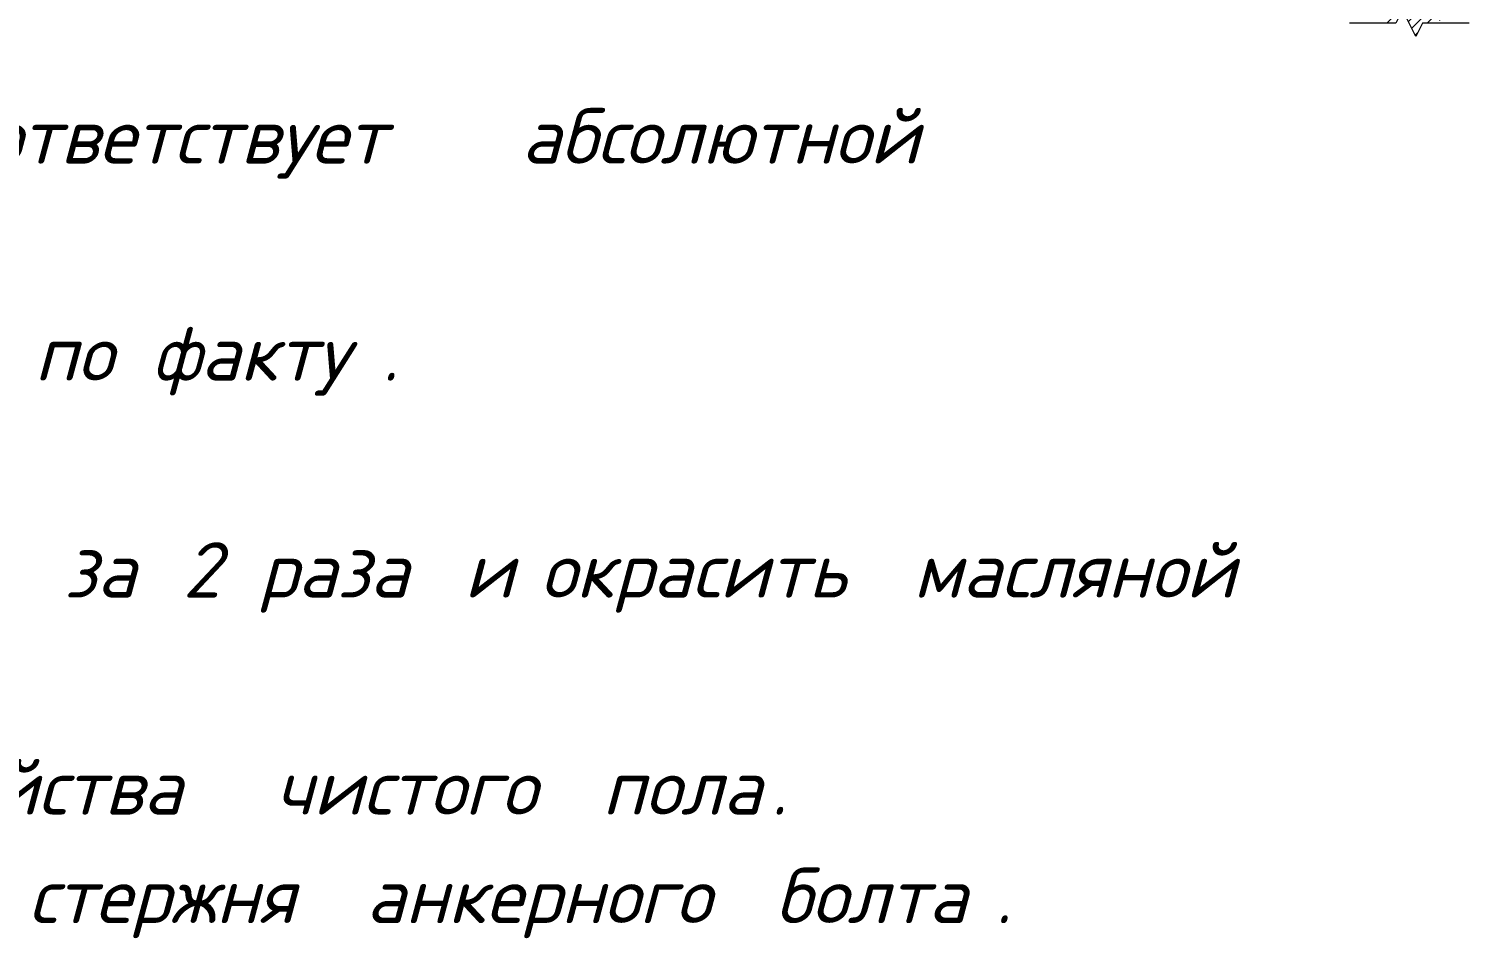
# Model space of a CAD drawing. Header units: millimetres. Extents: x 1525 to 46824, y -520 to 14115.
# Drawn here: x 14143 to 20638, y -427 to 3675 of the extents above; entities that cross this region are included whole.
import ezdxf

# ---------------------------------------------------------------- set-up
doc = ezdxf.new("R2010")
doc.units = ezdxf.units.MM
for name, color, linetype, lineweight in [('A-DETL-GENF-1', 7, 'Continuous', 5), ('A-WALL-PATT-1', 7, 'Continuous', 5), ('G-ANNO-TEXT', 7, 'Continuous', 9)]:
    doc.layers.add(name, color=color, linetype=linetype, lineweight=lineweight)
doc.styles.add('ISOCPEUR_I', font='isocpeui.ttf', dxfattribs={"height": 250})

# ---------------------------------------------------------------- blocks, each defined once
blk = doc.blocks.new('DET_L_Линия разрыва1 - М20-27084429-АР1_1_Ф-11 и Ф-11_1_2-3 эт_ - зависимый')
at = {"layer": 'A-DETL-GENF-1'}
for p, q in [((-17.2, 3761), (-47.2, 3701)), ((42.8, 3641), (-17.2, 3761)), ((-47.2, 3701), (-257.2, 3701)), ((72.8, 3701), (42.8, 3641)), ((282.8, 3701), (72.8, 3701))]:
    blk.add_line(p, q, dxfattribs=at)

msp = doc.modelspace()

# ---------------------------------------------------------------- hatches: boundary and pattern name
at = {"layer": 'A-WALL-PATT-1'}
h = msp.add_hatch(dxfattribs=at)
h.set_pattern_fill('FP_1', color=256, style=0, pattern_type=2)
h.set_pattern_definition([(45, (21781.83, 4305), (-45.6197, 45.6197), []), (45, (21827.45, 4305), (-45.6197, 45.6197), [80.645, -16.129, 2.682, -13.447])])
h.paths.add_polyline_path([(20397.52326, 3641.01321), (20427.52326, 3701.01321), (20504.68582, 3701.01321), (20504.68582, 3900), (20254.68582, 3900), (20254.68582, 3701.01321), (20307.52326, 3701.01321), (20337.52326, 3761.01321), (20367.52326, 3701.01321)], flags=0)

# ---------------------------------------------------------------- block references
at = {"layer": 'A-DETL-GENF-1'}
msp.add_blockref('DET_L_Линия разрыва1 - М20-27084429-АР1_1_Ф-11 и Ф-11_1_2-3 эт_ - зависимый', (20354.68581, 0), dxfattribs=at)

# ---------------------------------------------------------------- texts
at = {"layer": 'G-ANNO-TEXT', "char_height": 250, "attachment_point": 1, "style": 'ISOCPEUR_I'}
for s, insert, width in [('\\fISOCPEUR|b0|i1|c204|p34|; ', (16204.91081, 3317.30653), 192.405), ('абсолютной', (16363.66081, 3317.30653), 2332.910625), ('\\fISOCPEUR|b0|i1|c204|p34|; ', (18288.50456, 3317.30653), 192.405), ('соответствует', (13664.91081, 3317.30653), 3078.48), ('\\fISOCPEUR|b0|i1|c204|p34|; ', (14538.03581, 2338.3482), 192.405), ('факту', (14696.78581, 2338.3482), 1258.649375), ('по', (14167.61914, 2338.3482), 448.945), ('. ', (15735.27539, 2338.3482), 288.6075), ('за', (14299.91081, 1359.38987), 456.961875), (' 2 ', (14676.94206, 1359.38987), 609.2825), ('раза', (15179.65039, 1359.38987), 929.9575), ('\\fISOCPEUR|b0|i1|c204|p34|; ', (15946.94206, 1359.38987), 192.405), ('\\fISOCPEUR|b0|i1|c204|p34|; ', (16290.90039, 1359.38987), 192.405), ('\\fISOCPEUR|b0|i1|c204|p34|; ', (17971.00456, 1359.38987), 192.405), ('масляной', (18129.75456, 1359.38987), 1811.81375), ('\\fISOCPEUR|b0|i1|c204|p34|; ', (19624.65039, 1359.38987), 80.16875), ('\\fISOCPEUR|b0|i1|c204|p34|;и', (16105.69206, 1359.38987), 224.4725), ('окрасить', (16449.65039, 1359.38987), 1843.88125), ('устройства', (13182.04622, 380.43153), 2316.876875), ('\\fISOCPEUR|b0|i1|c204|p34|; ', (15093.66081, 380.43153), 192.405), ('\\fISOCPEUR|b0|i1|c204|p34|; ', (16568.71289, 380.43153), 192.405), ('чистого', (15252.41081, 380.43153), 1595.358125), ('пола', (16727.46289, 380.43153), 921.940625), ('\\fISOCPEUR|b0|i1|c204|p34|;.', (17488.13997, 380.43153), 96.2025), ('\\fISOCPEUR|b0|i1|c204|p34|; ', (15503.76497, -109.04763), 192.405), ('\\fISOCPEUR|b0|i1|c204|p34|; ', (17349.23372, -109.04763), 192.405), ('болта', (17507.98372, -109.04763), 1202.53125), ('стержня', (14141.16081, -109.04763), 1651.47625), ('анкерного', (15662.51497, -109.04763), 2044.303125), ('\\fISOCPEUR|b0|i1|c204|p34|;.', (18500.17122, -109.04763), 96.2025)]:
    msp.add_mtext(s, dxfattribs=dict(at, insert=insert, width=width))

doc.saveas('drawing.dxf')
